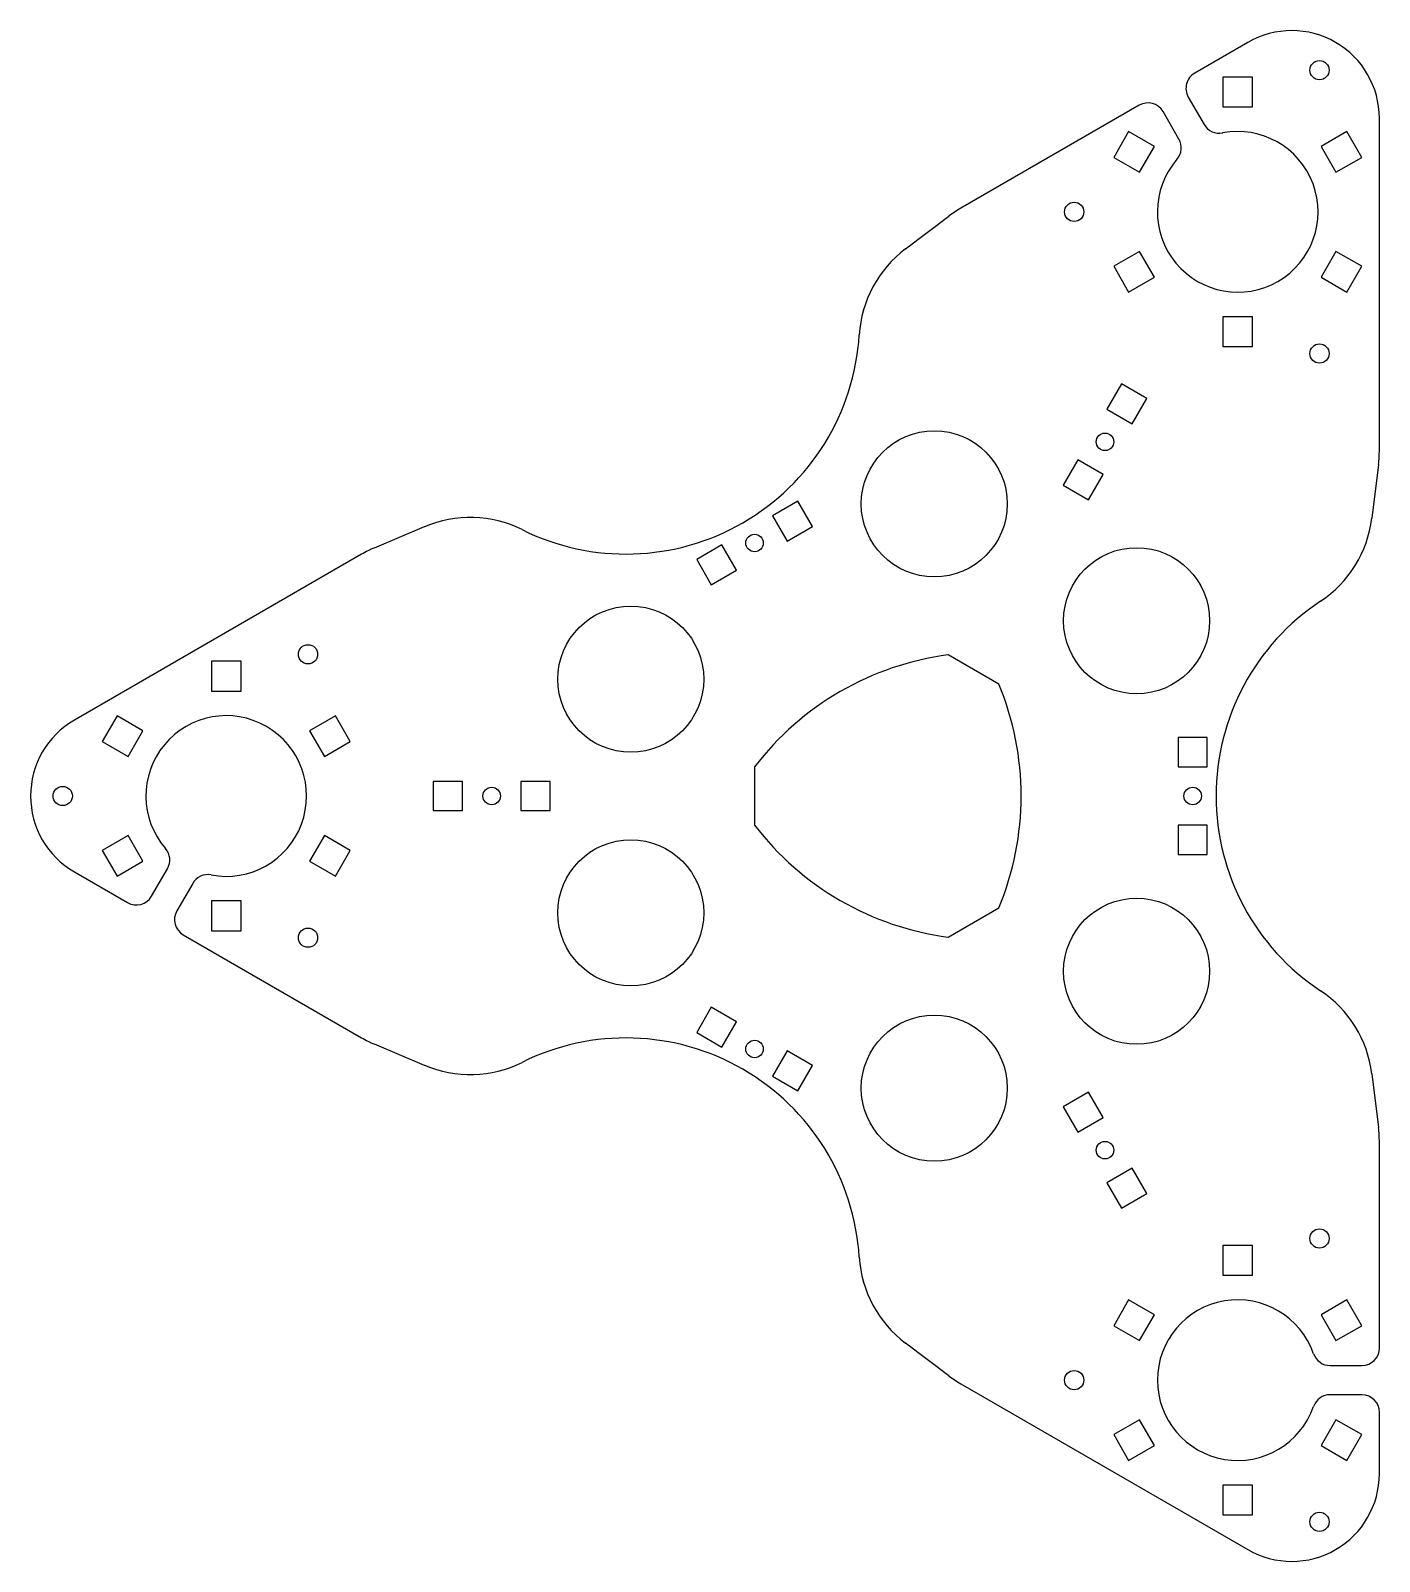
# Model space of a CAD drawing. Header units: millimetres. Extents: x -149 to 82, y -131 to 131.
import ezdxf

# ---------------------------------------------------------------- set-up
doc = ezdxf.new("R2010")
doc.units = ezdxf.units.MM

msp = doc.modelspace()

# ---------------------------------------------------------------- linework, layer by layer
at = {"color": 7, "linetype": 'Continuous', "lineweight": 25}
for p, q in [((59.47, 128.99), (50.36, 123.73)), ((55.17, 123.03), (55.17, 117.93)), ((60.27, 123.03), (55.17, 123.03)), ((60.27, 117.93), (60.27, 123.03)), ((40.84, 118.23), (10.29, 100.6)), ((49.26, 119.63), (51.98, 114.93)), ((55.17, 117.93), (60.27, 117.93)), ((47.65, 112.43), (44.93, 117.13)), ((81.97, 59.21), (81.97, 116)), ((39.04, 113.71), (36.49, 109.3)), ((43.45, 111.16), (39.04, 113.71)), ((76.41, 113.71), (71.99, 111.16)), ((78.96, 109.3), (76.41, 113.71)), ((40.9, 106.75), (43.45, 111.16)), ((71.99, 111.16), (74.54, 106.75)), ((36.49, 109.3), (40.9, 106.75)), ((74.54, 106.75), (78.96, 109.3)), ((0.83, 93.64), (8.24, 99.24)), ((40.9, 93.21), (36.49, 90.66)), ((43.45, 88.8), (40.9, 93.21)), ((74.54, 93.21), (71.99, 88.8)), ((78.96, 90.66), (74.54, 93.21)), ((36.49, 90.66), (39.04, 86.25)), ((76.41, 86.25), (78.96, 90.66)), ((39.04, 86.25), (43.45, 88.8)), ((71.99, 88.8), (76.41, 86.25)), ((55.17, 82.03), (55.17, 76.93)), ((60.27, 82.03), (55.17, 82.03)), ((60.27, 76.93), (60.27, 82.03)), ((55.17, 76.93), (60.27, 76.93)), ((37.83, 70.53), (35.33, 66.2)), ((42.17, 68.03), (37.83, 70.53)), ((35.33, 66.2), (39.67, 63.7)), ((39.67, 63.7), (42.17, 68.03)), ((30.33, 57.54), (27.83, 53.21)), ((34.67, 55.04), (30.33, 57.54)), ((32.17, 50.71), (34.67, 55.04)), ((81.82, 56.76), (80.68, 47.54)), ((27.83, 53.21), (32.17, 50.71)), ((-17.59, 50.47), (-21.92, 47.97)), ((-15.09, 46.14), (-17.59, 50.47)), ((-21.92, 47.97), (-19.42, 43.64)), ((-90.06, 42.48), (-81.52, 46.1)), ((-19.42, 43.64), (-15.09, 46.14)), ((-30.58, 42.97), (-34.91, 40.47)), ((-28.08, 38.64), (-30.58, 42.97)), ((-92.27, 41.38), (-141.45, 12.99)), ((-34.91, 40.47), (-32.41, 36.14)), ((-32.41, 36.14), (-28.08, 38.64)), ((16.83, 19.15), (8.17, 24.15)), ((-118, 23.05), (-118, 17.95)), ((-112.9, 23.05), (-118, 23.05)), ((-112.9, 17.95), (-112.9, 23.05)), ((-118, 17.95), (-112.9, 17.95)), ((-134.14, 13.73), (-136.69, 9.32)), ((-129.72, 11.18), (-134.14, 13.73)), ((-96.76, 13.73), (-101.18, 11.18)), ((-94.21, 9.32), (-96.76, 13.73)), ((-132.27, 6.77), (-129.72, 11.18)), ((-101.18, 11.18), (-98.63, 6.77)), ((-136.69, 9.32), (-132.27, 6.77)), ((-98.63, 6.77), (-94.21, 9.32)), ((47.5, 10), (47.5, 5)), ((52.5, 10), (47.5, 10)), ((52.5, 5), (52.5, 10)), ((-25, 5), (-25, -5)), ((47.5, 5), (52.5, 5)), ((-80, 2.5), (-80, -2.5)), ((-75, 2.5), (-80, 2.5)), ((-75, -2.5), (-75, 2.5)), ((-65, 2.5), (-65, -2.5)), ((-60, 2.5), (-65, 2.5)), ((-60, -2.5), (-60, 2.5)), ((-80, -2.5), (-75, -2.5)), ((-65, -2.5), (-60, -2.5)), ((47.5, -5), (47.5, -10)), ((52.5, -5), (47.5, -5)), ((52.5, -10), (52.5, -5)), ((-132.27, -6.77), (-136.69, -9.32)), ((-129.72, -11.18), (-132.27, -6.77)), ((-98.63, -6.77), (-101.18, -11.18)), ((-94.21, -9.32), (-98.63, -6.77)), ((-136.69, -9.32), (-134.14, -13.73)), ((-96.76, -13.73), (-94.21, -9.32)), ((47.5, -10), (52.5, -10)), ((-141.45, -12.99), (-132.34, -18.25)), ((-134.14, -13.73), (-129.72, -11.18)), ((-128.24, -17.15), (-125.52, -12.45)), ((-101.18, -11.18), (-96.76, -13.73)), ((-121.19, -14.95), (-123.91, -19.65)), ((-118, -17.95), (-118, -23.05)), ((-112.9, -17.95), (-118, -17.95)), ((-112.9, -23.05), (-112.9, -17.95)), ((8.17, -24.15), (16.83, -19.15)), ((-118, -23.05), (-112.9, -23.05)), ((-122.81, -23.75), (-92.27, -41.38)), ((-32.41, -36.14), (-34.91, -40.47)), ((-28.08, -38.64), (-32.41, -36.14)), ((-30.58, -42.97), (-28.08, -38.64)), ((-34.91, -40.47), (-30.58, -42.97)), ((-81.52, -46.1), (-90.06, -42.48)), ((-19.42, -43.64), (-21.92, -47.97)), ((-15.09, -46.14), (-19.42, -43.64)), ((-17.59, -50.47), (-15.09, -46.14)), ((-21.92, -47.97), (-17.59, -50.47)), ((80.68, -47.54), (81.82, -56.76)), ((32.17, -50.71), (27.83, -53.21)), ((34.67, -55.04), (32.17, -50.71)), ((27.83, -53.21), (30.33, -57.54)), ((30.33, -57.54), (34.67, -55.04)), ((81.97, -94.48), (81.97, -59.21)), ((39.67, -63.7), (35.33, -66.2)), ((42.17, -68.03), (39.67, -63.7)), ((35.33, -66.2), (37.83, -70.53)), ((37.83, -70.53), (42.17, -68.03)), ((55.17, -76.93), (55.17, -82.03)), ((60.27, -76.93), (55.17, -76.93)), ((60.27, -82.03), (60.27, -76.93)), ((55.17, -82.03), (60.27, -82.03)), ((39.04, -86.25), (36.49, -90.66)), ((43.45, -88.8), (39.04, -86.25)), ((76.41, -86.25), (71.99, -88.8)), ((78.96, -90.66), (76.41, -86.25)), ((40.9, -93.21), (43.45, -88.8)), ((71.99, -88.8), (74.54, -93.21)), ((36.49, -90.66), (40.9, -93.21)), ((74.54, -93.21), (78.96, -90.66)), ((8.24, -99.24), (0.83, -93.64)), ((73.55, -97.48), (78.97, -97.48)), ((10.29, -100.6), (59.47, -128.99)), ((78.97, -102.48), (73.55, -102.48)), ((40.9, -106.75), (36.49, -109.3)), ((43.45, -111.16), (40.9, -106.75)), ((74.54, -106.75), (71.99, -111.16)), ((78.96, -109.3), (74.54, -106.75)), ((81.97, -116), (81.97, -105.48)), ((36.49, -109.3), (39.04, -113.71)), ((76.41, -113.71), (78.96, -109.3)), ((39.04, -113.71), (43.45, -111.16)), ((71.99, -111.16), (76.41, -113.71)), ((55.17, -117.93), (55.17, -123.03)), ((60.27, -117.93), (55.17, -117.93)), ((60.27, -123.03), (60.27, -117.93)), ((55.17, -123.03), (60.27, -123.03))]:
    msp.add_line(p, q, dxfattribs=at)
for centre, radius in [((71.72, 124.23), 1.65), ((29.72, 99.98), 1.65), ((71.72, 75.73), 1.65), ((5.77, 50), 12.5), ((35, 60.62), 1.5), ((-25, 43.3), 1.5), ((40.41, 30), 12.5), ((-46.19, 20), 12.5), ((-101.45, 24.25), 1.65), ((-143.45, 0), 1.65), ((-70, 0), 1.5), ((50, 0), 1.5), ((-46.19, -20), 12.5), ((40.41, -30), 12.5), ((-101.45, -24.25), 1.65), ((5.77, -50), 12.5), ((-25, -43.3), 1.5), ((35, -60.62), 1.5), ((71.72, -75.73), 1.65), ((29.72, -99.98), 1.65), ((71.72, -124.23), 1.65)]:
    msp.add_circle(centre, radius, dxfattribs=at)
for centre, radius, start, end in [((66.97, 116), 15, 0, 120), ((51.86, 121.13), 3, 120, 210), ((42.34, 115.63), 3, 30, 120), ((57.72, 99.98), 13.75, 139.1692, 100.8308), ((54.58, 116.43), 3, 210, 280.8308), ((45.05, 110.93), 3, 319.1692, 30), ((20.29, 83.28), 20, 120, 127.0522), ((12.88, 77.68), 20, 127.0522, 176.4417), ((-47, 81.41), 40, 243.5583, 356.4417), ((61.97, 59.21), 20, 352.9478, 0), ((-73.72, 27.68), 20, 63.5583, 112.9478), ((60.83, 50), 20, 303.5583, 352.9478), ((-82.27, 24.06), 20, 112.9478, 120), ((94, 0), 40, 123.5583, 236.4417), ((14.68, -25.42), 50, 97.4796, 142.5204), ((-29.36, 0), 50, 337.4796, 22.5204), ((-115.45, 0), 13.75, 259.1692, 220.8308), ((-133.95, 0), 15, 120, 240), ((14.68, 25.42), 50, 217.4796, 262.5204), ((-128.12, -10.95), 3, 330, 40.8308), ((-118.6, -16.45), 3, 79.1692, 150), ((-130.84, -15.65), 3, 240, 330), ((-121.31, -21.15), 3, 150, 240), ((60.83, -50), 20, 7.0522, 56.4417), ((-82.27, -24.06), 20, 240, 247.0522), ((-47, -81.41), 40, 3.5583, 116.4417), ((-73.72, -27.68), 20, 247.0522, 296.4417), ((61.97, -59.21), 20, 0, 7.0522), ((12.88, -77.68), 20, 183.5583, 232.9478), ((57.72, -99.98), 13.75, 19.1692, 340.8308), ((73.55, -94.48), 3, 199.1692, 270), ((78.97, -94.48), 3, 270, 0), ((20.29, -83.28), 20, 232.9478, 240), ((73.55, -105.48), 3, 90, 160.8308), ((78.97, -105.48), 3, 0, 90), ((66.97, -116), 15, 240, 0)]:
    msp.add_arc(centre, radius, start, end, dxfattribs=at)

doc.saveas('drawing.dxf')
